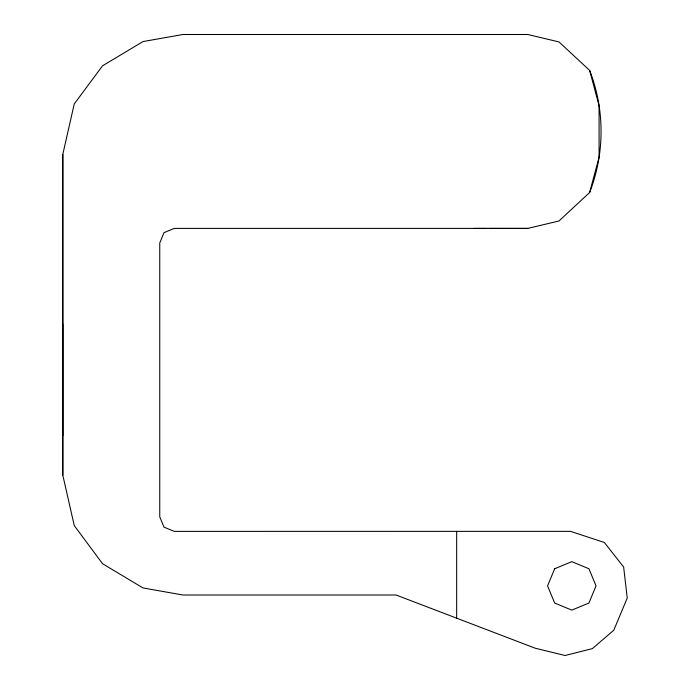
<?xml version="1.0" encoding="UTF-8"?>
<svg xmlns="http://www.w3.org/2000/svg" width="690" height="690" viewBox="0 0 690 690"><rect width="100%" height="100%" fill="white"/><g stroke="black" fill="none" stroke-linecap="round" stroke-linejoin="round"><path stroke-width="1.03" d="M62.799 154.336L62.799 475.186L74.253 525.573L102.525 563.696L142.977 587.94L182.919 595.013L396.077 595.013L535.233 648.221L565.05 655.5L592.408 648.609L613.789 630.194L627.245 598.032L623.639 567.033L604.354 542.495L570.535 531.352L174.277 531.386L164.004 527.134L159.752 516.862L159.752 242.94L164.004 232.668L174.277 228.407L527.781 228.407L559.012 220.972L589.639 192.493L599.075 157.286L599.075 105.622L589.639 70.415L559.012 41.935L527.781 34.5L182.919 34.5L142.977 41.573L102.525 65.817L74.253 103.94L62.799 154.336L62.799 475.186M473.97 228.39L487.278 228.39M488.951 228.373L527.781 228.407M456.668 531.386L456.668 618.188M62.756 323.912L62.756 435.882M589.639 70.415A168.809 168.809 0 0 1 589.639 192.493M554.665 568.75L547.567 585.888L554.665 603.025L571.803 610.124L588.941 603.025L596.039 585.888L588.941 568.75L571.803 561.651L554.665 568.75"/></g></svg>
